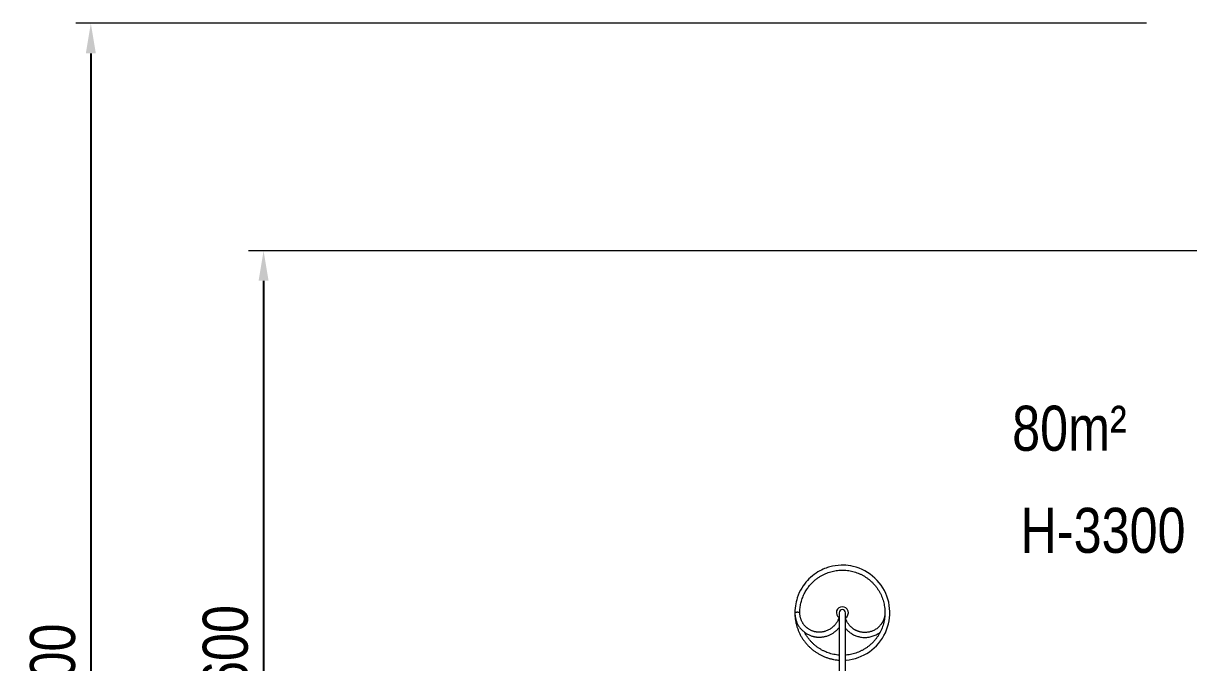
# Model space of a CAD drawing. Header units: millimetres. Extents: x -6400 to 6099, y -5761 to 5444.
# Drawn here: x -6400 to 1368, y 1187 to 5444 of the extents above; entities that cross this region are included whole.
import ezdxf

# ---------------------------------------------------------------- set-up
doc = ezdxf.new("R2010")
doc.units = ezdxf.units.MM
doc.layers.add('DIKOM_РАЗМЕР_ЗОНА', color=7, linetype='Continuous')
doc.layers.add('DIKOM_РАЗМЕР_ОБЪЕКТА', color=7, linetype='Continuous')
doc.styles.add('style1', font='arial.ttf', dxfattribs={"width": 0.8})
doc.dimstyles.new('1-50', dxfattribs={"dimtxt": 300, "dimasz": 200, "dimexe": 100, "dimexo": 0, "dimgap": 100, "dimtad": 1, "dimdec": 0, "dimtxsty": 'style1', "dimcen": 200, "dimclrd": 7, "dimclre": 7, "dimclrt": 7, "dimadec": 1, "dimazin": 2, "dimtfac": 1, "dimtdec": 0, "dimtmove": 0, "dimatfit": 2, "dimfxl": 0, "dimlwd": 25, "dimlwe": 18, "dimarcsym": 0})

# ---------------------------------------------------------------- blocks, each defined once
blk = doc.blocks.new('*D13')
at = {"layer": 'Defpoints', "color": 0, "transparency": 16777216}
for p in [(2050.4, 3929.7), (-4798.2, -2690.3), (-918.6, -2690.3)]:
    blk.add_point(p, dxfattribs=at)
at = {"layer": 'DIKOM_РАЗМЕР_ОБЪЕКТА', "color": 7, "lineweight": 18, "transparency": 16777216}
for p, q in [((2050.4, 3929.7), (-4898.2, 3929.7)), ((-918.6, -2690.3), (-4898.2, -2690.3))]:
    blk.add_line(p, q, dxfattribs=at)
at = {"layer": 'DIKOM_РАЗМЕР_ОБЪЕКТА', "color": 7, "lineweight": 25, "transparency": 16777216}
blk.add_line((-4798.2, 3729.7), (-4798.2, -2490.3), dxfattribs=at)
at = {"layer": 'DIKOM_РАЗМЕР_ОБЪЕКТА', "color": 7, "transparency": 16777216}
for points in [[(-4831.6, 3729.7), (-4764.9, 3729.7), (-4798.2, 3929.7)], [(-4831.6, -2490.3), (-4764.9, -2490.3), (-4798.2, -2690.3)]]:
    blk.add_solid(points, dxfattribs=at)
at = {"layer": 'DIKOM_РАЗМЕР_ОБЪЕКТА', "color": 7, "transparency": 16777216, "insert": (-5051.4, 1197.8), "char_height": 300, "attachment_point": 5, "rotation": 90, "style": 'style1'}
blk.add_mtext('6600', dxfattribs=at)
blk = doc.blocks.new('*D14')
at = {"layer": 'Defpoints', "color": 0, "transparency": 16777216}
for p in [(1087.3, 5444.2), (-5949.5, -4273.6), (-1419.1, -4273.6)]:
    blk.add_point(p, dxfattribs=at)
at = {"layer": 'DIKOM_РАЗМЕР_ЗОНА', "color": 7, "lineweight": 18, "transparency": 16777216}
for p, q in [((1087.3, 5444.2), (-6049.5, 5444.2)), ((-1419.1, -4273.6), (-6049.5, -4273.6))]:
    blk.add_line(p, q, dxfattribs=at)
at = {"layer": 'DIKOM_РАЗМЕР_ЗОНА', "color": 7, "lineweight": 25, "transparency": 16777216}
blk.add_line((-5949.5, 5244.2), (-5949.5, -4073.6), dxfattribs=at)
at = {"layer": 'DIKOM_РАЗМЕР_ЗОНА', "color": 7, "transparency": 16777216}
for points in [[(-5982.8, 5244.2), (-5916.2, 5244.2), (-5949.5, 5444.2)], [(-5982.8, -4073.6), (-5916.2, -4073.6), (-5949.5, -4273.6)]]:
    blk.add_solid(points, dxfattribs=at)
at = {"layer": 'DIKOM_РАЗМЕР_ЗОНА', "color": 7, "transparency": 16777216, "insert": (-6202.7, 1074.7), "char_height": 300, "attachment_point": 5, "rotation": 90, "style": 'style1'}
blk.add_mtext('9700', dxfattribs=at)

msp = doc.modelspace()

# ---------------------------------------------------------------- linework, layer by layer
at = {"color": 7, "linetype": 'Continuous', "lineweight": 15}
for p, q in [((-1224.1, 1517.7), (-1223.9, 1529.8)), ((-961.7, 1519.7), (-961.7, 1116.6)), ((-919.7, 1121.6), (-919.7, 1519.7)), ((-657.3, 1522.3), (-657.2, 1519.7)), ((-624.2, 1519.7), (-624.2, 1520.6))]:
    msp.add_line(p, q, dxfattribs=at)
at = {"color": 7, "linetype": 'Continuous', "lineweight": 15, "flags": 128}
for points in [[(-919.7, 1204), (-915.7, 1204.2), (-895, 1206.5), (-874.5, 1210.2), (-854.2, 1215.2), (-834.4, 1221.6), (-815, 1229.2), (-796.1, 1238.1), (-777.9, 1248.3), (-760.4, 1259.6), (-743.6, 1272), (-727.8, 1285.5), (-712.8, 1300.1), (-698.8, 1315.6), (-685.9, 1331.9), (-674.1, 1349.1), (-663.5, 1367), (-654, 1385.6), (-645.8, 1404.8), (-638.9, 1424.5), (-633.3, 1444.5), (-629, 1464.9), (-626, 1485.6), (-624.5, 1506.4), (-624.3, 1527.2), (-625.5, 1548), (-628, 1568.7), (-631.9, 1589.2), (-637.2, 1609.4), (-643.8, 1629.2), (-651.6, 1648.5), (-660.7, 1667.3), (-671, 1685.4), (-682.5, 1702.8), (-695.2, 1719.4), (-708.8, 1735.1), (-723.5, 1749.9), (-739.2, 1763.7), (-755.7, 1776.5), (-773, 1788.1), (-791, 1798.5), (-809.7, 1807.8), (-829, 1815.8), (-848.7, 1822.5), (-868.8, 1827.9), (-885.2, 1831.3), (-901.5, 1833.7), (-917.7, 1835.3), (-933.7, 1836.1), (-949.5, 1836.1), (-968.8, 1834.9), (-987.7, 1832.7), (-1006, 1829.4), (-1023.7, 1825.1), (-1032.3, 1822.6), (-1040.8, 1819.9), (-1049.7, 1816.8), (-1059.3, 1813.1), (-1069.5, 1808.8), (-1080.3, 1803.7), (-1091.6, 1797.9), (-1103.3, 1791.2), (-1115.4, 1783.6), (-1127.8, 1774.9), (-1140.4, 1765.2), (-1153.1, 1754.3), (-1163.3, 1744.7), (-1173.4, 1734.2), (-1183.3, 1723), (-1193, 1710.8), (-1202.3, 1697.8), (-1211.3, 1683.8), (-1219.8, 1669), (-1227.6, 1653.2), (-1234.8, 1636.6), (-1241.2, 1619), (-1245.2, 1606), (-1248.7, 1592.5), (-1251.7, 1578.7), (-1254, 1564.4), (-1255.8, 1549.8), (-1256.8, 1534.9), (-1257.2, 1519.7), (-1257.2, 1519.7)], [(-1244.1, 1522.2), (-1246.4, 1522.1), (-1248.6, 1522), (-1250.6, 1521.8), (-1252.4, 1521.5), (-1254, 1521.2), (-1255.3, 1520.9), (-1256.2, 1520.6), (-1256.9, 1520.2), (-1257.2, 1519.8), (-1257.2, 1519.7)], [(-1224.2, 1519.7), (-1224.2, 1519.7), (-1224.4, 1520.1), (-1225, 1520.5), (-1225.9, 1520.8), (-1227.1, 1521.2), (-1228.7, 1521.5), (-1230.4, 1521.7), (-1232.4, 1521.9), (-1234.6, 1522.1), (-1236.9, 1522.2), (-1239.3, 1522.3), (-1241.7, 1522.3), (-1244.1, 1522.2)]]:
    msp.add_lwpolyline(points, dxfattribs=at)
at = {"color": 7, "linetype": 'Continuous', "lineweight": 15}
for radius, start, end in [(40, 90, 235.55278), (40, 301.90119, 90), (21, 0, 180), (21, 90, 180), (21, 0, 90)]:
    msp.add_arc((-940.7, 1519.7), radius, start, end, dxfattribs=at)
for points, knots in [([(-1224.2, 1519.7), (-1224.1, 1525.1), (-1223.9, 1535.9), (-1222.5, 1551.9), (-1220.3, 1567.3), (-1217.4, 1582.2), (-1213.4, 1597.7), (-1208.4, 1613.5), (-1202.2, 1629.5), (-1195.4, 1644.6), (-1187.9, 1658.7), (-1180.1, 1671.8), (-1172, 1683.9), (-1163.6, 1695.1), (-1155.1, 1705.3), (-1146.6, 1714.7), (-1138.2, 1723.2), (-1129.9, 1730.9), (-1121.4, 1738.2), (-1112.9, 1745), (-1104.3, 1751.3), (-1095.8, 1757.1), (-1087.2, 1762.5), (-1078.4, 1767.6), (-1069.4, 1772.4), (-1057.9, 1778), (-1043.6, 1784), (-1026.5, 1790.1), (-1008.9, 1795.1), (-990.8, 1798.9), (-972.5, 1801.6), (-953.9, 1803.1), (-935.2, 1803.3), (-916.5, 1802.4), (-898, 1800.2), (-879.6, 1796.7), (-861.5, 1792.1), (-843.7, 1786.3), (-826.4, 1779.3), (-809.5, 1771.2), (-793.3, 1762.1), (-777.6, 1751.8), (-762.7, 1740.6), (-748.5, 1728.4), (-735.2, 1715.3), (-722.8, 1701.3), (-711.3, 1686.6), (-700.8, 1671.1), (-691.3, 1655), (-683, 1638.3), (-675.7, 1621), (-669.6, 1603.4), (-664.7, 1585.3), (-661, 1567), (-658.5, 1548.5), (-657.2, 1529.9), (-657.1, 1511.2), (-658.3, 1492.5), (-660.7, 1474), (-664.3, 1455.6), (-669.1, 1437.6), (-675.1, 1419.9), (-682.3, 1402.6), (-690.6, 1385.8), (-699.9, 1369.7), (-710.3, 1354.1), (-721.7, 1339.3), (-734.1, 1325.3), (-747.3, 1312.1), (-761.4, 1299.8), (-776.3, 1288.5), (-791.8, 1278.2), (-808.1, 1268.9), (-824.9, 1260.7), (-842.2, 1253.6), (-859.9, 1247.7), (-878, 1243), (-896.3, 1239.5), (-910.3, 1237.6), (-918.1, 1237.2), (-919.7, 1237.1)], [0, 0, 0, 0, 0.012483, 0.024652, 0.036504, 0.04804, 0.059259, 0.072836, 0.085919, 0.098506, 0.110599, 0.122197, 0.133299, 0.143908, 0.154022, 0.163641, 0.172765, 0.181394, 0.189528, 0.198218, 0.206262, 0.213925, 0.221617, 0.229342, 0.237099, 0.24489, 0.258601, 0.272414, 0.286327, 0.300341, 0.314456, 0.328654, 0.34286, 0.357067, 0.371273, 0.385479, 0.399685, 0.413892, 0.428098, 0.442304, 0.456511, 0.470717, 0.484923, 0.49913, 0.513336, 0.527542, 0.541748, 0.555954, 0.570161, 0.584367, 0.598573, 0.612779, 0.626986, 0.641192, 0.655398, 0.669604, 0.683811, 0.698017, 0.712223, 0.726429, 0.740635, 0.754842, 0.769048, 0.783254, 0.79746, 0.811667, 0.825873, 0.840079, 0.854285, 0.868492, 0.882698, 0.896904, 0.91111, 0.925316, 0.939523, 0.953729, 0.967935, 0.982141, 0.996348, 1, 1, 1, 1]), ([(-1256.6, 1537.9), (-1256.9, 1531.5), (-1257.5, 1518.3), (-1256.7, 1498), (-1254.6, 1477.3), (-1251.1, 1456.7), (-1246.3, 1436.4), (-1240.1, 1416.4), (-1232.7, 1396.9), (-1224, 1378), (-1214, 1359.6), (-1202.9, 1342), (-1190.6, 1325.1), (-1177.3, 1309.1), (-1162.9, 1294), (-1147.5, 1279.8), (-1131.3, 1266.7), (-1114.2, 1254.7), (-1096.4, 1243.9), (-1077.9, 1234.2), (-1058.8, 1225.8), (-1039.2, 1218.7), (-1019.2, 1212.8), (-998.8, 1208.4), (-979.6, 1205.3), (-967.2, 1204.4), (-961.7, 1204)], [0, 0, 0, 0, 0.038455, 0.080644, 0.122833, 0.165021, 0.20721, 0.2494, 0.291589, 0.333778, 0.375967, 0.418156, 0.460345, 0.502534, 0.544723, 0.586911, 0.6291, 0.671289, 0.713478, 0.755667, 0.797855, 0.840045, 0.882234, 0.924423, 0.966611, 1, 1, 1, 1]), ([(-1257.2, 1519.7), (-1257.1, 1515.9), (-1257, 1508.5), (-1255.8, 1497.6), (-1254.1, 1487.3), (-1251.9, 1477.6), (-1249, 1467.9), (-1245.5, 1458.2), (-1241.3, 1448.7), (-1236.8, 1440.1), (-1232.3, 1432.4), (-1227.8, 1425.6), (-1223.3, 1419.6), (-1219, 1414.3), (-1214.8, 1409.4), (-1210.4, 1404.8), (-1205.7, 1400.3), (-1200.8, 1395.9), (-1194.5, 1390.7), (-1186.8, 1385), (-1177.3, 1379), (-1167.5, 1373.7), (-1157.5, 1369.2), (-1148.7, 1365.9), (-1141.1, 1363.4), (-1134.7, 1361.7), (-1128.9, 1360.4), (-1124.2, 1359.4), (-1120.4, 1358.8), (-1117.1, 1358.3), (-1113.4, 1357.8), (-1108, 1357.3), (-1100.9, 1356.8), (-1092.3, 1356.7), (-1083.4, 1357.1), (-1074.3, 1357.9), (-1065, 1359.3), (-1055, 1361.4), (-1044.5, 1364.3), (-1033.8, 1368), (-1023.9, 1372.2), (-1014.6, 1376.9), (-1006.7, 1381.4), (-1000.2, 1385.6), (-994.7, 1389.4), (-989.1, 1393.6), (-983.1, 1398.6), (-976.6, 1404.5), (-969.6, 1411.7), (-964.6, 1417.3), (-962, 1420.6), (-961.7, 1421)], [0, 0, 0, 0, 0.027834, 0.054516, 0.080047, 0.104422, 0.127642, 0.155039, 0.18063, 0.204412, 0.226386, 0.24655, 0.264904, 0.281446, 0.29706, 0.312905, 0.328986, 0.345303, 0.361857, 0.388829, 0.416405, 0.444487, 0.471588, 0.497203, 0.51425, 0.530567, 0.545744, 0.558251, 0.566105, 0.573619, 0.582847, 0.593807, 0.613613, 0.634931, 0.65676, 0.6791, 0.701951, 0.725312, 0.753733, 0.781193, 0.807503, 0.832663, 0.856675, 0.873124, 0.888987, 0.905199, 0.92398, 0.945427, 0.969539, 0.996316, 1, 1, 1, 1]), ([(-961.7, 1492.5), (-962.1, 1490.9), (-963.4, 1486), (-966.1, 1478.3), (-969.8, 1469.8), (-973.7, 1462.1), (-977.7, 1455.2), (-981.9, 1448.8), (-986.2, 1443.1), (-990.5, 1437.8), (-994.7, 1433.2), (-998.9, 1428.9), (-1003.4, 1424.7), (-1008.1, 1420.7), (-1014.3, 1415.9), (-1022.2, 1410.5), (-1032, 1404.9), (-1042.5, 1400), (-1052.3, 1396.4), (-1061.3, 1393.9), (-1069.2, 1392.1), (-1077.3, 1390.8), (-1085.4, 1390), (-1093, 1389.7), (-1099.7, 1389.8), (-1105.6, 1390.2), (-1110.7, 1390.7), (-1115.4, 1391.4), (-1120.3, 1392.3), (-1125.6, 1393.4), (-1131.4, 1395), (-1137.9, 1397), (-1144.9, 1399.7), (-1152.2, 1403), (-1159.5, 1406.9), (-1166.5, 1411.2), (-1172.6, 1415.5), (-1178.1, 1419.9), (-1182.8, 1424.1), (-1187.3, 1428.4), (-1191.4, 1432.8), (-1195.3, 1437.4), (-1199.3, 1442.6), (-1203.3, 1448.3), (-1207.1, 1454.6), (-1210.8, 1461.4), (-1214.3, 1469.1), (-1217.2, 1476.9), (-1219.7, 1484.9), (-1221.6, 1492.9), (-1223, 1501.3), (-1224, 1510.3), (-1224.1, 1516.5), (-1224.2, 1519.7)], [0, 0, 0, 0, 0.013421, 0.038958, 0.062795, 0.08493, 0.105362, 0.124091, 0.143409, 0.160498, 0.175911, 0.191376, 0.207016, 0.222832, 0.238824, 0.267228, 0.296168, 0.32574, 0.356072, 0.376718, 0.397702, 0.419023, 0.440607, 0.4606, 0.478194, 0.493391, 0.506208, 0.518404, 0.531172, 0.545034, 0.560855, 0.578648, 0.598411, 0.620137, 0.642302, 0.663792, 0.684607, 0.701912, 0.718722, 0.735037, 0.750857, 0.766315, 0.783354, 0.802623, 0.821311, 0.841707, 0.86381, 0.887622, 0.907905, 0.929283, 0.951758, 0.97533, 1, 1, 1, 1]), ([(-657.2, 1519.7), (-657.3, 1516.5), (-657.4, 1510.3), (-658.4, 1501.3), (-659.9, 1493), (-661.7, 1485.4), (-663.9, 1478.4), (-666.3, 1471.8), (-668.9, 1465.7), (-671.7, 1460), (-674.3, 1455.2), (-676.6, 1451.3), (-679, 1447.6), (-681.5, 1443.9), (-684.5, 1439.9), (-688, 1435.5), (-692.2, 1430.8), (-697.1, 1425.8), (-703.6, 1419.8), (-711.7, 1413.3), (-721.5, 1406.9), (-731.5, 1401.5), (-741.7, 1397.1), (-752.1, 1393.5), (-762.7, 1390.8), (-773.7, 1389), (-784.3, 1388.1), (-794.4, 1388), (-803.9, 1388.6), (-813, 1389.8), (-821.6, 1391.5), (-829.1, 1393.6), (-835.8, 1395.7), (-841.7, 1398), (-847.3, 1400.4), (-853, 1403.2), (-858.4, 1406.2), (-863.5, 1409.3), (-868.1, 1412.4), (-873, 1415.9), (-878.2, 1420.2), (-883.8, 1425.2), (-889.7, 1431.2), (-895.5, 1437.9), (-900.9, 1445.3), (-906.1, 1453.2), (-910.9, 1462), (-914.9, 1471.1), (-917.9, 1479.2), (-919.2, 1484.1), (-919.7, 1486.1)], [0, 0, 0, 0, 0.02538, 0.049182, 0.071404, 0.092046, 0.111108, 0.12859, 0.147482, 0.164097, 0.178437, 0.1905, 0.200285, 0.212541, 0.225527, 0.240253, 0.25672, 0.274927, 0.294874, 0.326043, 0.356463, 0.386119, 0.415013, 0.443143, 0.471306, 0.500233, 0.529922, 0.554225, 0.579015, 0.603732, 0.626362, 0.646726, 0.664823, 0.680654, 0.695913, 0.712547, 0.730558, 0.744267, 0.758679, 0.774106, 0.791661, 0.811444, 0.833453, 0.857688, 0.88072, 0.905456, 0.931893, 0.960033, 0.983771, 1, 1, 1, 1]), ([(-919.7, 1415.6), (-919.6, 1415.5), (-917.9, 1413.3), (-914.3, 1409.4), (-909.1, 1403.8), (-903.7, 1398.7), (-898.2, 1393.9), (-891.3, 1388.4), (-882.8, 1382.4), (-872.5, 1376.1), (-861.7, 1370.6), (-850.2, 1365.8), (-838.1, 1361.7), (-825.4, 1358.5), (-812, 1356.2), (-798.3, 1355), (-784.1, 1355), (-769.8, 1356.1), (-755.6, 1358.5), (-741.6, 1362.2), (-727.9, 1367), (-714.8, 1372.9), (-702.3, 1380), (-693.8, 1385.6), (-689.6, 1388.9), (-689.1, 1389.3)], [0, 0, 0, 0, 0.002145, 0.032642, 0.062183, 0.091207, 0.119714, 0.147704, 0.195435, 0.241741, 0.288771, 0.337212, 0.387062, 0.438289, 0.490786, 0.544542, 0.599562, 0.655711, 0.712042, 0.76837, 0.824694, 0.881017, 0.937119, 0.992259, 1, 1, 1, 1]), ([(-961.7, 1237.1), (-964.8, 1237.3), (-974, 1237.9), (-989.4, 1240.2), (-1007.7, 1244), (-1025.7, 1249), (-1043.3, 1255.2), (-1060.5, 1262.5), (-1077.2, 1271), (-1093.3, 1280.5), (-1108.7, 1291.1), (-1123.4, 1302.6), (-1137.3, 1315.1), (-1150.3, 1328.5), (-1162.5, 1342.7), (-1173.6, 1357.7), (-1183.7, 1373.2), (-1189.6, 1384), (-1192.4, 1389.3)], [0, 0, 0, 0, 0.031789, 0.096462, 0.161135, 0.225808, 0.290479, 0.355151, 0.419824, 0.484497, 0.54917, 0.613841, 0.678514, 0.743187, 0.80786, 0.872532, 0.937204, 1, 1, 1, 1])]:
    msp.add_open_spline(points, degree=3, knots=knots, dxfattribs=at)

# ---------------------------------------------------------------- texts
at = {"layer": 'DIKOM_РАЗМЕР_ОБЪЕКТА', "char_height": 300, "attachment_point": 1, "style": 'style1'}
for s, insert in [('80m²', (190.9, 2898)), ('H-3300', (246.9, 2218.1))]:
    msp.add_mtext_dynamic_manual_height_columns(s, width=5885.531, gutter_width=20, heights=[0], dxfattribs=dict(at, insert=insert))

# ---------------------------------------------------------------- dimensions: what is measured, and where the dimension line sits
at = {"layer": 'DIKOM_РАЗМЕР_ЗОНА', "color": 3}
dim = msp.add_linear_dim(base=(-5949.5, -4273.6), p1=(1087.3, 5444.2), p2=(-1419.1, -4273.6), angle=90, text='9700', dimstyle='1-50', dxfattribs=at)
dim.commit()
dim.dimension.update_dxf_attribs({"geometry": '*D14', "text_midpoint": (-5949.5, 1074.7), "dimtype": 160})
at = {"layer": 'DIKOM_РАЗМЕР_ОБЪЕКТА'}
dim = msp.add_linear_dim(base=(-4798.2, -2690.3), p1=(2050.4, 3929.7), p2=(-918.6, -2690.3), angle=90, text='6600', dimstyle='1-50', dxfattribs=at)
dim.commit()
dim.dimension.update_dxf_attribs({"geometry": '*D13', "text_midpoint": (-4798.2, 1197.8), "dimtype": 160})

doc.saveas('drawing.dxf')
